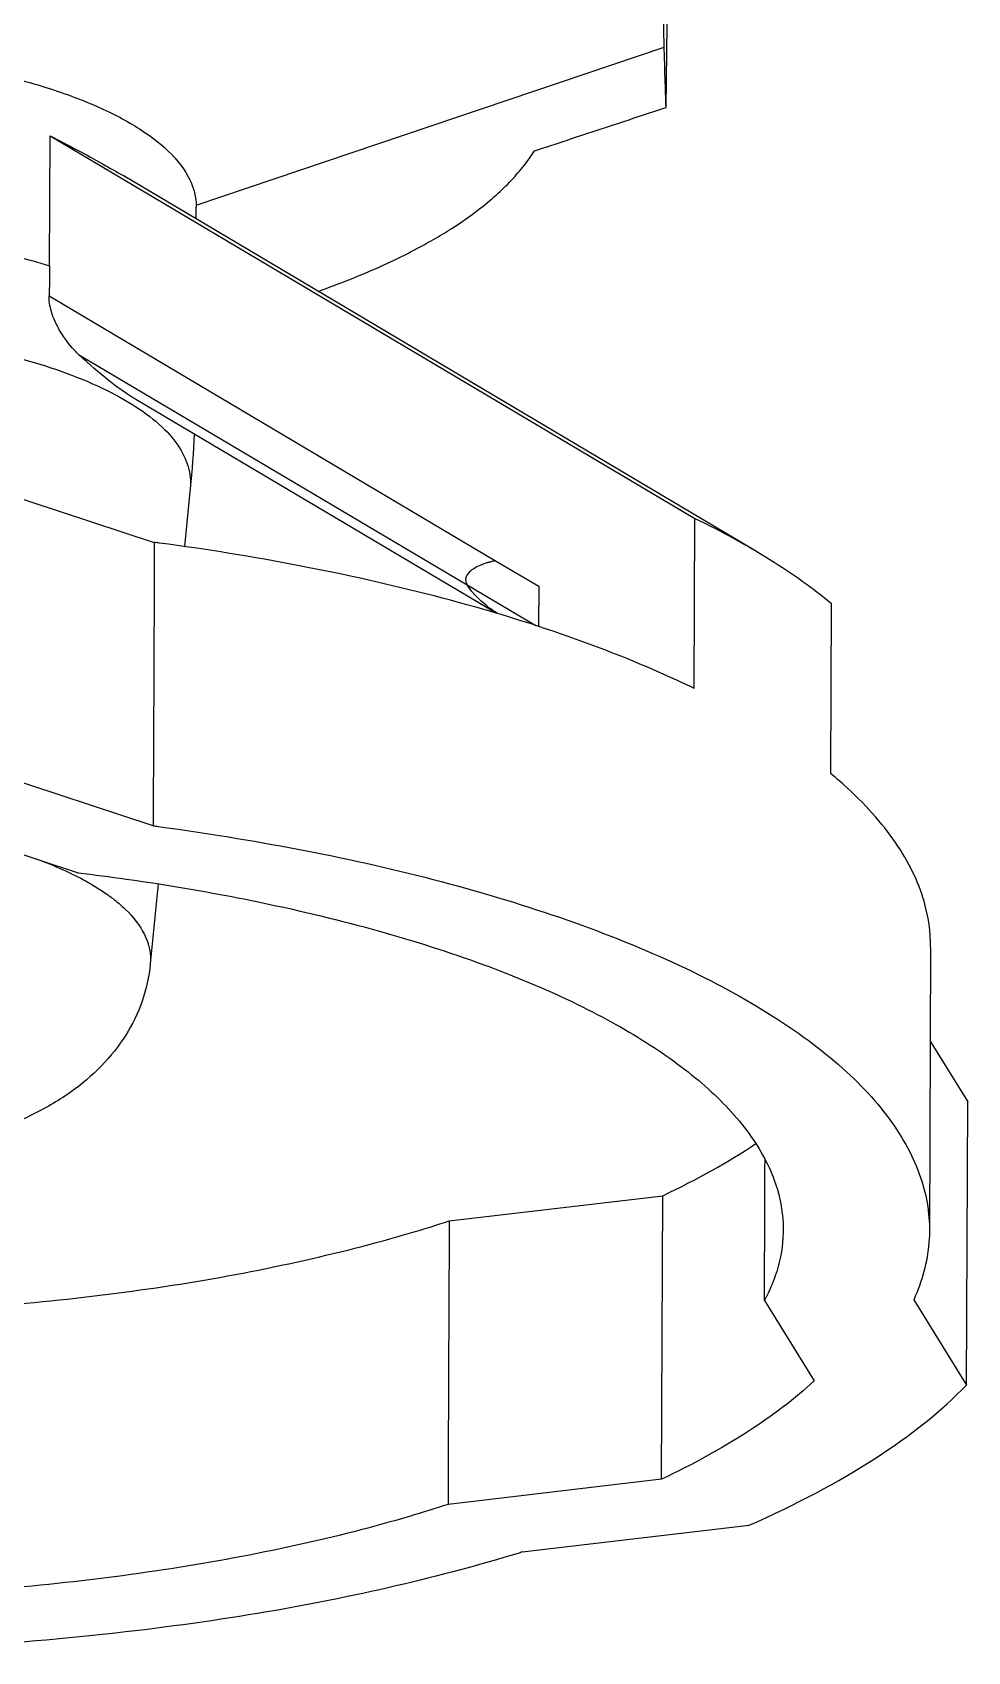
# Model space of a CAD drawing. Header units: millimetres. Extents: x 48717 to 75522, y 76128 to 88842.
# Drawn here: x 59829.3 to 59906, y 81555.5 to 81688.4 of the extents above; entities that cross this region are included whole.
import ezdxf

# ---------------------------------------------------------------- set-up
doc = ezdxf.new("R2010")
doc.units = ezdxf.units.MM
doc.layers.add('Top (Plan) View2-DV90-S1B-002a', color=140, linetype='Continuous')

# ---------------------------------------------------------------- blocks, each defined once
blk = doc.blocks.new('*U874')
at = {"layer": 'Top (Plan) View2-DV90-S1B-002a', "color": 0, "linetype": 'ByBlock', "lineweight": -2}
for p, q in [((59881.26, 81682.2), (59882.05, 81740.16)), ((59842.71, 81674.17), (59881.11, 81687.16)), ((59830.68, 81669.19), (59830.72, 81679.87)), ((59830.72, 81679.87), (59883.63, 81648.48)), ((59888.68, 81645.77), (59836.71, 81676.61)), ((59842.71, 81673.05), (59842.71, 81674.03)), ((59830.64, 81666.74), (59867.27, 81645)), ((59833.06, 81661.94), (59864.94, 81643.02)), ((59867.33, 81640.69), (59837.76, 81658.23)), ((59824.63, 81651.33), (59839.27, 81646.51)), ((59842.22, 81650.93), (59841.75, 81646.17)), ((59883.57, 81634.52), (59883.63, 81648.48)), ((59867.27, 81645), (59870.82, 81642.9)), ((59864.94, 81643.02), (59870.58, 81639.68)), ((59870.82, 81642.9), (59870.8, 81639.61)), ((59894.81, 81641.51), (59894.76, 81627.55)), ((59839.17, 81623.25), (59824.53, 81628.06)), ((59819.23, 81623.93), (59833.02, 81619.39)), ((59839.58, 81618.48), (59838.94, 81611.93)), ((59902.97, 81613.29), (59902.87, 81590.02)), ((59902.94, 81605.56), (59906.01, 81600.6)), ((59905.91, 81577.34), (59906.01, 81600.6)), ((59863.47, 81590.82), (59880.99, 81592.88)), ((59880.89, 81569.62), (59880.99, 81592.88)), ((59889.34, 81584.29), (59893.42, 81577.69)), ((59901.58, 81584.35), (59905.91, 81577.34)), ((59880.89, 81569.62), (59863.37, 81567.55)), ((59869.46, 81563.65), (59888.07, 81565.84))]:
    blk.add_line(p, q, dxfattribs=at)
blk.add_ellipse((59847.6, 81605.25), major_axis=(-51.64, -7.66), ratio=0.409297, start_param=-4.071555, end_param=-3.857218, dxfattribs=at)
at = {"layer": 'Top (Plan) View2-DV90-S1B-002a', "color": 0, "linetype": 'ByBlock', "lineweight": -2, "extrusion": (0, 0, -1)}
blk.add_ellipse((59847.51, 81581.98), major_axis=(-51.64, -7.66), ratio=0.409297, start_param=-2.601759, end_param=-2.21163, dxfattribs=at)
at = {"layer": 'Top (Plan) View2-DV90-S1B-002a', "color": 0, "linetype": 'ByBlock', "lineweight": -2}
for points, knots in [([(59881.11, 81687.16), (59881.1, 81687.59), (59881.09, 81688.02), (59881.07, 81688.97), (59881.06, 81689.49), (59881.02, 81691.03), (59881, 81692.07), (59880.98, 81693.15)], [-1.496873, -1.496873, -1.496873, -1.496873, -1.14981, -1.14981, -0.748913, -0.748913, -0.000001, -0.000001, -0.000001, -0.000001]), ([(59881.26, 81682.2), (59881.24, 81682.95), (59881.21, 81683.73), (59881.17, 81685), (59881.16, 81685.45), (59881.14, 81686.32), (59881.12, 81686.74), (59881.11, 81687.16)], [-1.497488, -1.497488, -1.497488, -1.497488, -0.748268, -0.748268, -0.347201, -0.347201, 0, 0, 0, 0]), ([(59807.38, 81686.98), (59807.7, 81686.98), (59808.02, 81686.98), (59808.67, 81686.97), (59809, 81686.96), (59809.99, 81686.94), (59810.66, 81686.92), (59812.71, 81686.84), (59814.09, 81686.75), (59816.4, 81686.55), (59817.35, 81686.45), (59819.56, 81686.19), (59820.82, 81686.01), (59823.76, 81685.51), (59825.41, 81685.18), (59828.86, 81684.33), (59830.63, 81683.8), (59833.05, 81682.93), (59833.83, 81682.61), (59835.88, 81681.71), (59837.05, 81681.09), (59838.82, 81679.96), (59839.49, 81679.45), (59840.94, 81678.17), (59841.59, 81677.37), (59842.25, 81676.16), (59842.42, 81675.76), (59842.64, 81674.96), (59842.7, 81674.57), (59842.71, 81674.17)], [0.000001, 0.000001, 0.000001, 0.000001, 0.096876, 0.096876, 0.19472, 0.19472, 0.395194, 0.395194, 0.814098, 0.814098, 1.106215, 1.106215, 1.511602, 1.511602, 2.075831, 2.075831, 2.757015, 2.757015, 3.106808, 3.106808, 3.726689, 3.726689, 4.19374, 4.19374, 4.885125, 4.885125, 5.223605, 5.223605, 5.554846, 5.554846, 5.554846, 5.554846]), ([(59870.46, 81678.64), (59872.26, 81679.23), (59874.07, 81679.83), (59877.66, 81681.01), (59879.47, 81681.61), (59881.26, 81682.2)], [-1.14298, -1.14298, -1.14298, -1.14298, -0.571604, -0.571604, -0.000002, -0.000002, -0.000002, -0.000002]), ([(59830.72, 81679.87), (59832.27, 81679.08), (59833.72, 81678.31), (59835.62, 81677.24), (59836.18, 81676.92), (59836.71, 81676.61)], [-2.23844, -2.23844, -2.23844, -2.23844, -1.6131646, -1.6131646, -1.3296409, -1.3296409, -1.3296409, -1.3296409]), ([(59852.71, 81667.11), (59854.5, 81667.75), (59856.19, 81668.42), (59859.36, 81669.85), (59860.83, 81670.59), (59862.68, 81671.66), (59863.16, 81671.95), (59864.43, 81672.76), (59865.18, 81673.28), (59866.89, 81674.6), (59867.79, 81675.4), (59868.94, 81676.62), (59869.29, 81677.03), (59869.77, 81677.63), (59869.92, 81677.84), (59870.2, 81678.24), (59870.33, 81678.44), (59870.46, 81678.64)], [13.386089, 13.386089, 13.386089, 13.386089, 14.122216, 14.122216, 14.868538, 14.868538, 15.145088, 15.145088, 15.623283, 15.623283, 16.32385, 16.32385, 16.666551, 16.666551, 16.835699, 16.835699, 17.00297, 17.00297, 17.00297, 17.00297]), ([(59807.32, 81672.43), (59807.96, 81672.43), (59808.59, 81672.42), (59809.24, 81672.41), (59809.89, 81672.39), (59810.55, 81672.38), (59811.22, 81672.35), (59811.89, 81672.32), (59812.56, 81672.29), (59813.24, 81672.24), (59815.29, 81672.11), (59817.39, 81671.91), (59819.49, 81671.63), (59822.3, 81671.25), (59825.11, 81670.72), (59827.74, 81670.04), (59828.75, 81669.78), (59829.73, 81669.49), (59830.68, 81669.19)], [0, 0, 0, 0, 0.0867165, 0.0867165, 0.0867165, 0.173433, 0.173433, 0.173433, 0.2601495, 0.2601495, 0.2601495, 0.520299, 0.520299, 0.520299, 0.8671651, 0.8671651, 0.8671651, 0.9999766, 0.9999766, 0.9999766, 0.9999766]), ([(59830.68, 81669.19), (59830.67, 81668.78), (59830.67, 81668.37), (59830.66, 81667.56), (59830.65, 81667.15), (59830.64, 81666.74)], [0, 0, 0, 0, 0.1310146, 0.1310146, 0.2618872, 0.2618872, 0.2618872, 0.2618872]), ([(59833.06, 81661.94), (59832.95, 81662.04), (59832.54, 81662.42), (59831.84, 81663.37), (59831.62, 81663.69), (59831.12, 81664.6), (59830.93, 81665.08), (59830.76, 81665.68), (59830.71, 81665.9), (59830.64, 81666.33), (59830.63, 81666.54), (59830.64, 81666.74)], [-0.4764259, -0.4764259, -0.4764259, -0.4764259, -0.3220893, -0.3220893, -0.2504578, -0.2504578, -0.132191, -0.132191, -0.0645086, -0.0645086, -0.0000023, -0.0000023, -0.0000023, -0.0000023]), ([(59807.29, 81664.18), (59807.92, 81664.18), (59809.18, 81664.16), (59811.14, 81664.11), (59814.48, 81663.93), (59820.02, 81663.41), (59827.66, 81661.97), (59834.95, 81659.47), (59840.12, 81656.26), (59842.12, 81653.28), (59842.28, 81651.52), (59842.22, 81650.93)], [0, 0, 0, 0, 0.0104167, 0.0208333, 0.03125, 0.0625, 0.1041667, 0.1458333, 0.1875, 0.2291667, 0.251113, 0.251113, 0.251113, 0.251113]), ([(59837.76, 81658.23), (59837.67, 81658.29), (59837.58, 81658.35), (59837.37, 81658.47), (59837.26, 81658.54), (59836.99, 81658.72), (59836.83, 81658.83), (59836.31, 81659.2), (59835.94, 81659.47), (59834.77, 81660.39), (59833.92, 81661.12), (59833.06, 81661.94)], [-0.8270893, -0.8270893, -0.8270893, -0.8270893, -0.7712441, -0.7712441, -0.7068071, -0.7068071, -0.614658, -0.614658, -0.4194678, -0.4194678, -0.0000001, -0.0000001, -0.0000001, -0.0000001]), ([(59883.63, 81648.48), (59885.85, 81647.4), (59887.9, 81646.27), (59891.64, 81643.94), (59893.32, 81642.74), (59894.81, 81641.51)], [-2.20364, -2.20364, -2.20364, -2.20364, -1.101395, -1.101395, 0, 0, 0, 0]), ([(59883.57, 81634.52), (59883.02, 81634.79), (59882.45, 81635.05), (59879.01, 81636.63), (59875.9, 81637.86), (59869.31, 81640.14), (59865.83, 81641.18), (59858.63, 81643.04), (59854.92, 81643.87), (59847.37, 81645.32), (59843.53, 81645.94), (59839.56, 81646.47), (59839.41, 81646.49), (59839.27, 81646.51)], [2.594127, 2.594127, 2.594127, 2.594127, 2.653141, 2.653141, 2.947935, 2.947935, 3.242728, 3.242728, 3.537522, 3.537522, 3.832315, 3.832315, 3.843407, 3.843407, 3.843407, 3.843407]), ([(59867.27, 81645), (59867.13, 81644.97), (59867.01, 81644.94), (59866.85, 81644.9), (59866.8, 81644.89), (59866.73, 81644.87), (59866.7, 81644.86), (59866.66, 81644.85), (59866.64, 81644.84), (59866.64, 81644.84), (59866.63, 81644.84), (59866.63, 81644.84), (59866.51, 81644.81), (59866.41, 81644.77), (59866.27, 81644.72), (59866.22, 81644.71), (59866.16, 81644.68), (59866.13, 81644.67), (59866.09, 81644.65), (59866.08, 81644.65), (59866.07, 81644.64), (59866.06, 81644.64), (59865.87, 81644.56), (59865.71, 81644.48), (59865.5, 81644.36), (59865.44, 81644.32), (59865.35, 81644.26), (59865.31, 81644.23), (59865.26, 81644.19), (59865.24, 81644.18), (59865.23, 81644.17), (59865.23, 81644.16), (59865.11, 81644.07), (59865.03, 81643.97), (59864.93, 81643.83), (59864.91, 81643.79), (59864.87, 81643.72), (59864.86, 81643.68), (59864.85, 81643.65), (59864.84, 81643.62), (59864.84, 81643.61), (59864.79, 81643.4), (59864.83, 81643.21), (59864.94, 81643.02)], [0, 0, 0, 0, 0.0625, 0.0625, 0.09375, 0.09375, 0.109375, 0.117187, 0.121094, 0.123047, 0.123047, 0.125, 0.125, 0.1875, 0.1875, 0.21875, 0.21875, 0.234375, 0.242188, 0.246094, 0.246094, 0.25, 0.25, 0.375, 0.375, 0.4375, 0.4375, 0.46875, 0.484375, 0.492188, 0.492188, 0.5, 0.5, 0.625, 0.625, 0.6875, 0.6875, 0.71875, 0.734375, 0.734375, 0.75, 0.75, 1, 1, 1, 1]), ([(59867.41, 81640.67), (59866.91, 81641), (59866.47, 81641.34), (59866.09, 81641.69), (59865.85, 81641.9), (59865.64, 81642.12), (59865.45, 81642.34), (59865.25, 81642.57), (59865.09, 81642.79), (59864.94, 81643.02)], [0.5484837, 0.5484837, 0.5484837, 0.5484837, 0.75, 0.75, 0.75, 0.875, 0.875, 0.875, 1, 1, 1, 1]), ([(59902.97, 81613.29), (59902.97, 81614.53), (59902.8, 81615.79), (59901.96, 81618.65), (59901.19, 81620.27), (59898.99, 81623.47), (59897.57, 81625.06), (59895.49, 81626.93), (59895.13, 81627.24), (59894.76, 81627.55)], [1.2405008, 1.2405008, 1.2405008, 1.2405008, 1.4739675, 1.4739675, 1.7687609, 1.7687609, 2.0635544, 2.0635544, 2.122565, 2.122565, 2.122565, 2.122565]), ([(59839.17, 81623.25), (59839.32, 81623.23), (59839.46, 81623.21), (59843.44, 81622.67), (59847.27, 81622.05), (59854.82, 81620.61), (59858.54, 81619.78), (59865.74, 81617.91), (59869.22, 81616.87), (59875.81, 81614.6), (59878.92, 81613.36), (59884.65, 81610.74), (59887.28, 81609.34), (59891.96, 81606.42), (59894.01, 81604.91), (59897.48, 81601.8), (59898.9, 81600.2), (59901.09, 81597), (59901.87, 81595.39), (59902.8, 81592.19), (59902.96, 81590.6), (59902.7, 81587.44), (59902.27, 81585.86), (59901.58, 81584.35)], [-3.843407, -3.843407, -3.843407, -3.843407, -3.832315, -3.832315, -3.537522, -3.537522, -3.242728, -3.242728, -2.947935, -2.947935, -2.653141, -2.653141, -2.358348, -2.358348, -2.063554, -2.063554, -1.768761, -1.768761, -1.473967, -1.473967, -1.179174, -1.179174, -0.873245, -0.873245, -0.873245, -0.873245]), ([(59829.57, 81620.53), (59831.17, 81619.95), (59833.32, 81618.97), (59835.17, 81617.81), (59836.21, 81617.02), (59837.38, 81615.98), (59838.67, 81614.32), (59839.02, 81612.73), (59838.93, 81611.88)], [0.6200003, 0.6200003, 0.6200003, 0.6200003, 0.65625, 0.6770833, 0.6875, 0.6979167, 0.7291667, 0.7629186, 0.7629186, 0.7629186, 0.7629186]), ([(59833.02, 81619.39), (59834.34, 81619.23), (59835.66, 81619.06), (59840.54, 81618.37), (59844.03, 81617.77), (59850.76, 81616.4), (59854, 81615.63), (59863.2, 81613.1), (59868.64, 81611.13), (59874.3, 81608.46), (59875.37, 81607.91), (59878.43, 81606.26), (59880.24, 81605.13), (59882.69, 81603.35), (59883.46, 81602.75), (59885.63, 81600.88), (59886.86, 81599.59), (59888.87, 81596.93), (59889.63, 81595.56), (59890.9, 81592.09), (59891.07, 81589.97), (59890.41, 81586.67), (59889.96, 81585.47), (59889.34, 81584.29)], [1.300813, 1.300813, 1.300813, 1.300813, 1.481966, 1.481966, 1.975955, 1.975955, 2.469944, 2.469944, 3.457922, 3.457922, 3.704916, 3.704916, 4.198905, 4.198905, 4.445899, 4.445899, 4.939888, 4.939888, 5.433877, 5.433877, 6.17486, 6.17486, 6.602891, 6.602891, 6.602891, 6.602891]), ([(59838.93, 81611.88), (59838.84, 81610.86), (59838.61, 81609.82), (59837.92, 81607.86), (59837.47, 81606.94), (59836.35, 81605.15), (59835.67, 81604.31), (59834.15, 81602.73), (59833.28, 81602.01), (59831.33, 81600.63), (59830.22, 81600), (59827.75, 81598.8), (59826.37, 81598.25), (59823.41, 81597.29), (59821.82, 81596.88), (59818.6, 81596.22), (59816.97, 81595.96), (59814.67, 81595.69), (59814.03, 81595.63), (59813.4, 81595.58)], [0, 0, 0, 0, 3.595616, 3.595616, 7.244067, 7.244067, 11.146589, 11.146589, 15.357044, 15.357044, 20.11068, 20.11068, 25.431503, 25.431503, 30.924207, 30.924207, 36.128577, 36.128577, 38.083433, 38.083433, 38.083433, 38.083433]), ([(59819.26, 81583.39), (59826.5, 81583.75), (59833.79, 81584.46), (59844.24, 81586.08), (59847.65, 81586.72), (59854.2, 81588.16), (59857.33, 81588.96), (59861.37, 81590.15), (59862.43, 81590.48), (59863.47, 81590.82)], [-3.450597, -3.450597, -3.450597, -3.450597, -2.469944, -2.469944, -1.975955, -1.975955, -1.481966, -1.481966, -1.300825, -1.300825, -1.300825, -1.300825]), ([(59888.07, 81565.84), (59891.93, 81567.54), (59895.38, 81569.37), (59901.36, 81573.22), (59903.9, 81575.25), (59905.91, 81577.34)], [-3.64303, -3.64303, -3.64303, -3.64303, -1.821515, -1.821515, 0, 0, 0, 0]), ([(59863.37, 81567.55), (59862.34, 81567.22), (59861.28, 81566.89), (59857.24, 81565.69), (59854.1, 81564.89), (59847.55, 81563.45), (59844.14, 81562.82), (59833.64, 81561.19), (59826.29, 81560.47), (59817.19, 81560.03), (59815.37, 81559.97), (59809.96, 81559.84), (59806.4, 81559.84), (59800.98, 81559.97), (59799.16, 81560.03), (59793.68, 81560.29), (59790.01, 81560.56), (59782.73, 81561.28), (59779.11, 81561.73), (59770.29, 81563.09), (59765.19, 81564.11), (59757.69, 81566), (59755.07, 81566.75), (59752.58, 81567.55)], [1.300813, 1.300813, 1.300813, 1.300813, 1.481966, 1.481966, 1.975955, 1.975955, 2.469944, 2.469944, 3.457922, 3.457922, 3.704916, 3.704916, 4.198905, 4.198905, 4.445899, 4.445899, 4.939888, 4.939888, 5.433877, 5.433877, 6.17486, 6.17486, 6.602891, 6.602891, 6.602891, 6.602891]), ([(59869.46, 81563.65), (59869.34, 81563.61), (59869.23, 81563.57), (59866.01, 81562.59), (59862.66, 81561.69), (59855.52, 81560.03), (59851.73, 81559.27), (59843.77, 81557.94), (59839.6, 81557.37), (59830.98, 81556.43), (59826.53, 81556.07), (59817.49, 81555.59), (59812.89, 81555.47), (59803.69, 81555.47), (59799.09, 81555.59), (59790.02, 81556.07), (59785.55, 81556.43), (59776.89, 81557.37), (59772.69, 81557.94), (59764.66, 81559.27), (59760.82, 81560.03), (59753.46, 81561.72), (59749.95, 81562.65), (59746.7, 81563.65)], [-3.843407, -3.843407, -3.843407, -3.843407, -3.832315, -3.832315, -3.537522, -3.537522, -3.242728, -3.242728, -2.947935, -2.947935, -2.653141, -2.653141, -2.358348, -2.358348, -2.063554, -2.063554, -1.768761, -1.768761, -1.473967, -1.473967, -1.179174, -1.179174, -0.873245, -0.873245, -0.873245, -0.873245])]:
    blk.add_open_spline(points, degree=3, knots=knots, dxfattribs=at)
for points in [[(59842.71, 81674.17), (59842.71, 81674.12), (59842.71, 81674.08), (59842.71, 81674.03)], [(59842.55, 81655.4), (59842.47, 81653.91), (59842.36, 81652.42), (59842.22, 81650.93)], [(59839.27, 81646.51), (59839.24, 81638.76), (59839.21, 81631), (59839.17, 81623.25)], [(59839.26, 81643.62), (59839.26, 81643.62), (59839.26, 81643.62), (59839.26, 81643.62)], [(59839.26, 81643.61), (59839.26, 81643.61), (59839.26, 81643.61), (59839.26, 81643.61)], [(59839.23, 81636), (59839.23, 81636), (59839.23, 81636), (59839.23, 81636)], [(59889.34, 81584.29), (59889.35, 81588.15), (59889.37, 81592.01), (59889.38, 81595.87)], [(59863.47, 81590.82), (59863.43, 81583.07), (59863.4, 81575.31), (59863.37, 81567.55)]]:
    blk.add_open_spline(points, degree=3, dxfattribs=at)

msp = doc.modelspace()

# ---------------------------------------------------------------- block references
at = {"layer": 'Top (Plan) View2-DV90-S1B-002a'}
msp.add_blockref('*U874', (0, 0), dxfattribs=at)

doc.saveas('drawing.dxf')
